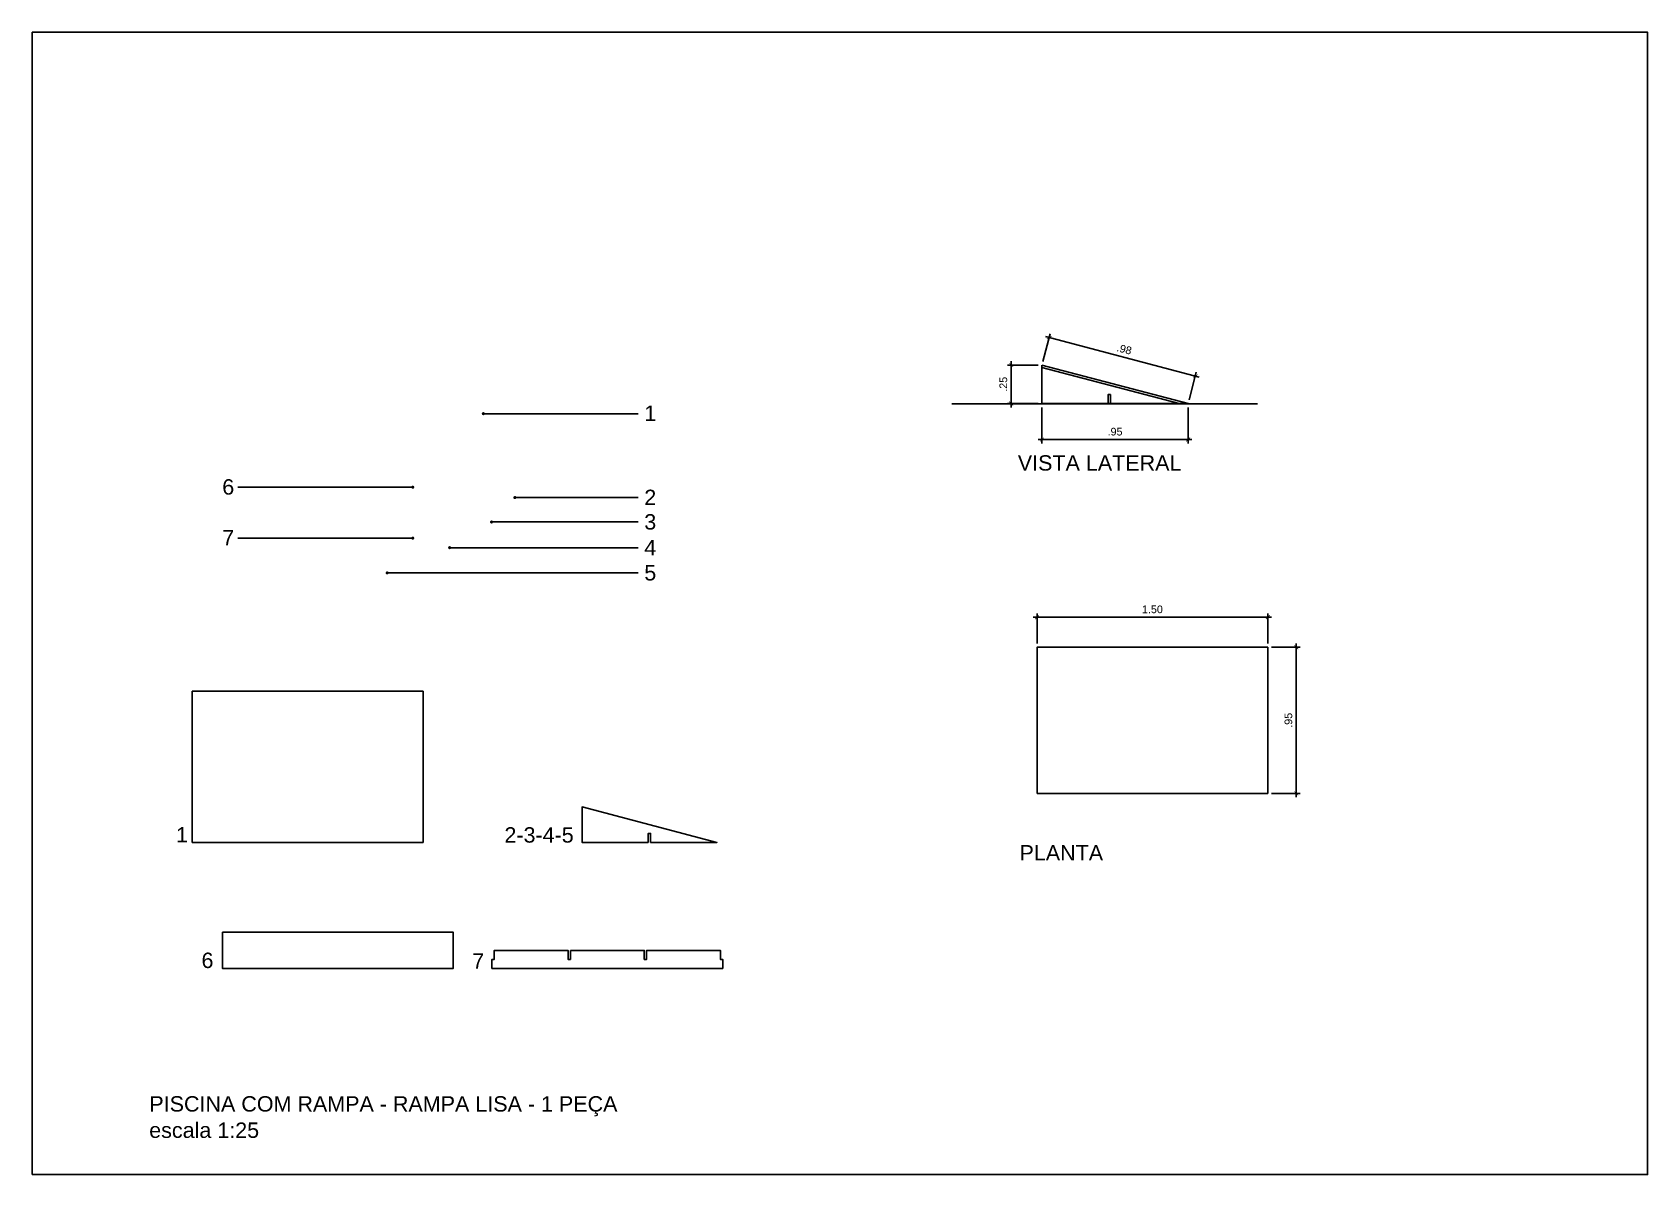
# Model space of a CAD drawing. Header units: metres. Extents: x 1 to 80.9, y 1.1 to 38.5.
# Drawn here: x 24.46 to 34.96, y 1.1 to 8.52 of the extents above; entities that cross this region are included whole.
import ezdxf

# ---------------------------------------------------------------- set-up
doc = ezdxf.new("R2010")
doc.units = ezdxf.units.M
doc.header["$LTSCALE"] = 0.05
doc.header["$MEASUREMENT"] = 0
for name, color, linetype in [('2D-CHAMADAS', 7, 'Continuous'), ('FLIP_COTA', 1, 'Continuous'), ('FLIP_TXT_02', 2, 'Continuous')]:
    doc.layers.add(name, color=color, linetype=linetype)
doc.styles.add('080-ARIAL-100', font='arial.ttf', dxfattribs={"height": 0.175})
doc.styles.add('Arial', font='arial.ttf')
doc.dimstyles.new('PADR025', dxfattribs={"dimscale": 0, "dimtxt": 0.05, "dimasz": 0.025, "dimexe": 0.025, "dimexo": 0.025, "dimgap": 0.025, "dimtad": 1, "dimzin": 5, "dimdsep": 46, "dimtxsty": 'Arial', "dimblk1": 'ARCHTICK', "dimblk2": 'ARCHTICK', "dimsah": 1, "dimcen": 0.025, "dimdle": 0.025, "dimclrd": 12, "dimclre": 12, "dimclrt": 12, "dimadec": 0, "dimazin": 0, "dimtfac": 1, "dimtix": 1, "dimtmove": 2, "dimatfit": 3, "dimldrblk": 'ORIGIN', "dimfxl": 0.05, "dimtolj": 1, "dimtzin": 5, "dimarcsym": 0})

# ---------------------------------------------------------------- blocks, each defined once
blk = doc.blocks.new('_ArchTick')
at = {"color": 0, "linetype": 'ByBlock', "const_width": 0.15}
blk.add_lwpolyline([(-0.5, -0.5), (0.5, 0.5)], dxfattribs=at)
blk = doc.blocks.new('*D264')
at = {"layer": 'DEFPOINTS', "color": 0, "ltscale": 10, "transparency": 16777216}
for p in [(32.495, 4.723), (30.995, 4.528), (32.495, 4.528)]:
    blk.add_point(p, dxfattribs=at)
at = {"layer": 'FLIP_COTA', "color": 12, "lineweight": -2, "ltscale": 10, "transparency": 16777216}
for p, q in [((30.995, 4.553), (30.995, 4.748)), ((32.495, 4.553), (32.495, 4.748)), ((30.97, 4.723), (32.52, 4.723))]:
    blk.add_line(p, q, dxfattribs=at)
at = {"layer": 'FLIP_COTA', "color": 12, "lineweight": -2, "ltscale": 10, "transparency": 16777216, "xscale": 0.025, "yscale": 0.025, "zscale": 0.025, "rotation": 180}
blk.add_blockref('_ArchTick', (30.995, 4.723), dxfattribs=at)
at = {"layer": 'FLIP_COTA', "color": 12, "lineweight": -2, "ltscale": 10, "transparency": 16777216, "xscale": 0.025, "yscale": 0.025, "zscale": 0.025}
blk.add_blockref('_ArchTick', (32.495, 4.723), dxfattribs=at)
at = {"layer": 'FLIP_COTA', "color": 12, "ltscale": 10, "transparency": 16777216, "insert": (31.745, 4.774), "char_height": 0.05, "attachment_point": 5, "style": 'Arial'}
blk.add_mtext('\\A1;1.50', dxfattribs=at)
blk = doc.blocks.new('_Origin')
at = {"color": 0, "linetype": 'ByBlock', "lineweight": -2}
blk.add_line((0, 0), (-1, 0), dxfattribs=at)
blk.add_circle((0, 0), 0.5, dxfattribs=at)
blk = doc.blocks.new('*D265')
at = {"layer": 'DEFPOINTS', "color": 0, "ltscale": 10, "transparency": 16777216}
for p in [(32.495, 4.528), (32.68, 4.528), (32.495, 3.578)]:
    blk.add_point(p, dxfattribs=at)
at = {"layer": 'FLIP_COTA', "color": 12, "lineweight": -2, "ltscale": 10, "transparency": 16777216}
for p, q in [((32.52, 4.528), (32.705, 4.528)), ((32.68, 3.553), (32.68, 4.553)), ((32.52, 3.578), (32.705, 3.578))]:
    blk.add_line(p, q, dxfattribs=at)
at = {"layer": 'FLIP_COTA', "color": 12, "lineweight": -2, "ltscale": 10, "transparency": 16777216, "xscale": 0.025, "yscale": 0.025, "zscale": 0.025}
for p, rotation in [((32.68, 4.528), 90), ((32.68, 3.578), 270)]:
    blk.add_blockref('_ArchTick', p, dxfattribs=dict(at, rotation=rotation))
at = {"layer": 'FLIP_COTA', "color": 12, "ltscale": 10, "transparency": 16777216, "insert": (32.629, 4.053), "char_height": 0.05, "attachment_point": 5, "rotation": 90, "style": 'Arial'}
blk.add_mtext('\\A1;.95', dxfattribs=at)
blk = doc.blocks.new('*D255')
at = {"layer": 'DEFPOINTS', "color": 0, "ltscale": 10, "transparency": 16777216}
for p in [(30.827, 6.362), (31.027, 6.362), (31.027, 6.112)]:
    blk.add_point(p, dxfattribs=at)
at = {"layer": 'FLIP_COTA', "color": 12, "lineweight": -2, "ltscale": 10, "transparency": 16777216}
for p, q in [((31.002, 6.362), (30.802, 6.362)), ((30.827, 6.087), (30.827, 6.387)), ((31.002, 6.112), (30.802, 6.112))]:
    blk.add_line(p, q, dxfattribs=at)
at = {"layer": 'FLIP_COTA', "color": 12, "lineweight": -2, "ltscale": 10, "transparency": 16777216, "xscale": 0.025, "yscale": 0.025, "zscale": 0.025}
for p, rotation in [((30.827, 6.362), 90), ((30.827, 6.112), 270)]:
    blk.add_blockref('_ArchTick', p, dxfattribs=dict(at, rotation=rotation))
at = {"layer": 'FLIP_COTA', "color": 12, "ltscale": 10, "transparency": 16777216, "insert": (30.776, 6.237), "char_height": 0.05, "attachment_point": 5, "rotation": 90, "style": 'Arial'}
blk.add_mtext('\\A1;.25', dxfattribs=at)
blk = doc.blocks.new('*D256')
at = {"layer": 'DEFPOINTS', "color": 0, "ltscale": 10, "transparency": 16777216}
for p in [(31.027, 6.112), (31.977, 6.112), (31.977, 5.878)]:
    blk.add_point(p, dxfattribs=at)
at = {"layer": 'FLIP_COTA', "color": 12, "lineweight": -2, "ltscale": 10, "transparency": 16777216}
for p, q in [((31.027, 6.087), (31.027, 5.853)), ((31.977, 6.087), (31.977, 5.853)), ((31.002, 5.878), (32.002, 5.878))]:
    blk.add_line(p, q, dxfattribs=at)
at = {"layer": 'FLIP_COTA', "color": 12, "lineweight": -2, "ltscale": 10, "transparency": 16777216, "xscale": 0.025, "yscale": 0.025, "zscale": 0.025, "rotation": 180}
blk.add_blockref('_ArchTick', (31.027, 5.878), dxfattribs=at)
at = {"layer": 'FLIP_COTA', "color": 12, "lineweight": -2, "ltscale": 10, "transparency": 16777216, "xscale": 0.025, "yscale": 0.025, "zscale": 0.025}
blk.add_blockref('_ArchTick', (31.977, 5.878), dxfattribs=at)
at = {"layer": 'FLIP_COTA', "color": 12, "ltscale": 10, "transparency": 16777216, "insert": (31.502, 5.929), "char_height": 0.05, "attachment_point": 5, "style": 'Arial'}
blk.add_mtext('\\A1;.95', dxfattribs=at)
blk = doc.blocks.new('*D257')
at = {"layer": 'DEFPOINTS', "color": 0, "ltscale": 10, "transparency": 16777216}
for p in [(31.027, 6.362), (32.024, 6.291), (31.977, 6.112)]:
    blk.add_point(p, dxfattribs=at)
at = {"layer": 'FLIP_COTA', "color": 12, "lineweight": -2, "ltscale": 10, "transparency": 16777216}
for p, q in [((31.033, 6.386), (31.08, 6.565)), ((31.05, 6.547), (32.048, 6.284)), ((31.983, 6.136), (32.03, 6.315))]:
    blk.add_line(p, q, dxfattribs=at)
at = {"layer": 'FLIP_COTA', "color": 12, "lineweight": -2, "ltscale": 10, "transparency": 16777216, "xscale": 0.025, "yscale": 0.025, "zscale": 0.025}
for p, rotation in [((31.074, 6.541), 165.2564371635266), ((32.024, 6.291), 345.2564371635265)]:
    blk.add_blockref('_ArchTick', p, dxfattribs=dict(at, rotation=rotation))
at = {"layer": 'FLIP_COTA', "color": 12, "ltscale": 10, "transparency": 16777216, "insert": (31.562, 6.465), "char_height": 0.05, "attachment_point": 5, "rotation": 345.2564, "style": 'Arial'}
blk.add_mtext('\\A1;.98', dxfattribs=at)

msp = doc.modelspace()

# ---------------------------------------------------------------- linework, layer by layer
at = {"layer": '2D-CHAMADAS', "color": 1}
for p, q in [((31.977, 6.112), (31.027, 6.362)), ((31.027, 6.346), (31.918, 6.112)), ((31.027, 6.112), (31.977, 6.112)), ((27.396, 6.046), (28.403, 6.046)), ((25.8, 5.568), (26.937, 5.568)), ((27.601, 5.501), (28.403, 5.501)), ((27.449, 5.342), (28.403, 5.342)), ((25.8, 5.237), (26.937, 5.237)), ((27.177, 5.175), (28.403, 5.175)), ((26.771, 5.011), (28.403, 5.011))]:
    msp.add_line(p, q, dxfattribs=at)
at = {"layer": '2D-CHAMADAS', "color": 4}
msp.add_line((30.441, 6.111), (32.427, 6.111), dxfattribs=at)
at = {"layer": '2D-CHAMADAS', "color": 2}
for points in [[(31.027, 6.362), (31.027, 6.112), (31.977, 6.112), (31.027, 6.362)], [(31.472, 6.112), (31.472, 6.17), (31.457, 6.17), (31.457, 6.112)], [(28.468, 3.259), (28.038, 3.259), (28.038, 3.49), (28.914, 3.259), (28.483, 3.259), (28.483, 3.318), (28.468, 3.318), (28.468, 3.259)]]:
    msp.add_lwpolyline(points, dxfattribs=at)
at = {"layer": '2D-CHAMADAS', "color": 1, "const_width": 0.01}
for points in [[(27.391, 6.046, 1), (27.401, 6.046, 1)], [(26.932, 5.568, 1), (26.942, 5.568, 1)], [(27.596, 5.501, 1), (27.606, 5.501, 1)], [(27.444, 5.342, 1), (27.454, 5.342, 1)], [(26.932, 5.237, 1), (26.942, 5.237, 1)], [(27.172, 5.175, 1), (27.182, 5.175, 1)], [(26.766, 5.011, 1), (26.776, 5.011, 1)]]:
    msp.add_lwpolyline(points, format="xyb", close=True, dxfattribs=at)
at = {"layer": '2D-CHAMADAS', "color": 2}
for points in [[(30.995, 3.578), (30.995, 4.528), (32.495, 4.528), (32.495, 3.578)], [(25.504, 4.242), (25.504, 3.259), (27.004, 3.259), (27.004, 4.242)], [(25.7, 2.675), (25.7, 2.44), (27.2, 2.44), (27.2, 2.675)], [(27.962, 2.557), (27.962, 2.499), (27.947, 2.499), (27.947, 2.557), (27.467, 2.557), (27.467, 2.499), (27.452, 2.499), (27.452, 2.44), (28.952, 2.44), (28.952, 2.499), (28.937, 2.499), (28.937, 2.557), (28.457, 2.557), (28.457, 2.499), (28.442, 2.499), (28.442, 2.557)]]:
    msp.add_lwpolyline(points, close=True, dxfattribs=at)
at = {"layer": 'DEFPOINTS'}
msp.add_lwpolyline([(24.464, 1.1), (34.964, 1.1), (34.964, 8.525), (24.464, 8.525)], close=True, dxfattribs=at)

# ---------------------------------------------------------------- texts
at = {"layer": 'FLIP_TXT_02', "char_height": 0.1, "width": 3.9314, "attachment_point": 1, "style": '080-ARIAL-100'}
for s, insert in [('1', (28.442, 6.099)), ('VISTA LATERAL', (30.87, 5.776)), ('6', (25.699, 5.62)), ('2', (28.442, 5.552)), ('3', (28.442, 5.393)), ('7', (25.699, 5.29)), ('4', (28.442, 5.226)), ('5', (28.442, 5.062)), ('1', (25.398, 3.359)), ('2-3-4-5 ', (27.533, 3.358)), ('PLANTA', (30.881, 3.242)), ('6', (25.564, 2.543)), ('7 ', (27.324, 2.539)), ('PISCINA COM RAMPA - RAMPA LISA - 1 PEÇA', (25.225, 1.61)), ('escala 1:25', (25.224, 1.439))]:
    msp.add_mtext(s, dxfattribs=dict(at, insert=insert))

# ---------------------------------------------------------------- dimensions: what is measured, and where the dimension line sits
at = {"layer": 'FLIP_COTA', "ltscale": 10}
dim = msp.add_aligned_dim(p1=(31.027, 6.362), p2=(31.977, 6.112), distance=0.185, dimstyle='PADR025', override={"dimscale": 1}, dxfattribs=at)
dim.commit()
dim.dimension.update_dxf_attribs({"geometry": '*D257', "text_midpoint": (31.562, 6.465)})
for base, p1, p2, picture, middle in [((30.827, 6.362), (31.027, 6.112), (31.027, 6.362), '*D255', (30.776, 6.237)), ((32.68, 4.528), (32.495, 3.578), (32.495, 4.528), '*D265', (32.629, 4.053))]:
    dim = msp.add_linear_dim(base=base, p1=p1, p2=p2, angle=90, dimstyle='PADR025', override={"dimscale": 1}, dxfattribs=at)
    dim.commit()
    dim.dimension.update_dxf_attribs({"geometry": picture, "text_midpoint": middle})
for base, p1, p2, picture, middle in [((31.977, 5.878), (31.027, 6.112), (31.977, 6.112), '*D256', (31.502, 5.929)), ((32.495, 4.723), (30.995, 4.528), (32.495, 4.528), '*D264', (31.745, 4.774))]:
    dim = msp.add_linear_dim(base=base, p1=p1, p2=p2, dimstyle='PADR025', override={"dimscale": 1}, dxfattribs=at)
    dim.commit()
    dim.dimension.update_dxf_attribs({"geometry": picture, "text_midpoint": middle})

doc.saveas('drawing.dxf')
